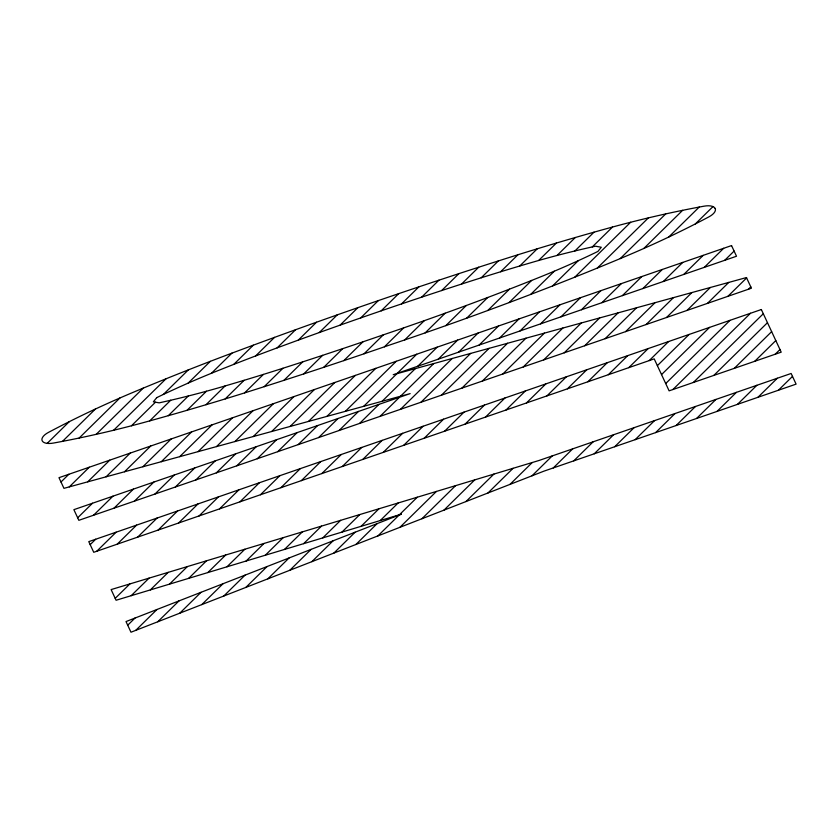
<?xml version="1.0" encoding="UTF-8"?>
<svg xmlns="http://www.w3.org/2000/svg" width="838" height="838" viewBox="0 0 838 838"><rect width="100%" height="100%" fill="white"/><g stroke="black" fill="none" stroke-linecap="round" stroke-linejoin="round"><path stroke-width="1.26" d="M47.169 443.386L69.271 421.661M62.504 441.364L95.396 409.038M79.181 438.023L119.907 397.987M96.213 434.325L143.225 388.13M60.996 481.997L68.842 474.277M113.633 430.261L165.987 378.807M69.303 486.878L89.299 467.216M131.461 425.788L155.47 402.198M163.347 394.457L188.341 369.893M87.707 481.84L109.768 460.156M149.73 420.886L170.732 400.239M188.162 383.113L210.317 361.346M106.101 476.801L130.225 453.096M168.291 415.69L188.341 395.986M211.459 373.266L231.937 353.133M77.672 517.8L92.494 503.229M124.506 471.773L150.693 446.036M187.052 410.295L206.452 391.231M233.781 364.373L253.327 345.172M93.552 515.234L112.952 496.169M142.91 466.735L171.151 438.976M206.022 404.712L225.108 385.951M255.653 355.93L274.539 337.358M114.02 508.174L133.42 489.109M161.305 461.696L191.619 431.916M225.202 398.909L244.13 380.305M277.127 347.875L295.605 329.711M90.179 544.648L95.679 539.243M134.478 501.114L153.878 482.049M179.709 456.668L212.077 424.845M244.602 392.886L263.404 374.418M298.297 340.123L316.513 322.211M96.747 551.247L116.147 532.182M154.946 494.053L174.346 474.989M198.114 451.63L232.545 417.785M264.2 386.674L282.94 368.259M319.278 332.55L337.274 314.868M117.205 544.187L136.604 525.122M175.404 486.993L194.804 467.929M216.508 446.591L253.003 410.725M283.914 380.347L302.717 361.869M340.092 325.144L357.878 307.661M137.673 537.127L157.073 518.062M195.872 479.933L215.272 460.858M234.912 441.563L273.471 403.665M303.754 373.895L322.651 355.333M360.728 317.906L378.347 300.591M158.131 530.066L177.53 511.002M216.33 472.862L235.729 453.798M253.306 436.525L293.929 396.604M323.73 367.316L342.732 348.65M381.196 310.835L398.679 293.656M178.599 523.006L197.998 503.942M236.798 465.802L256.198 446.738M271.711 431.486L314.397 389.544M343.821 360.623L362.959 341.81M401.517 303.922L418.874 286.858M115.204 598.353L129.88 583.929M199.056 515.946L218.456 496.882M257.256 458.742L276.655 439.678M290.116 426.458L334.854 382.474M364.059 353.783L383.343 334.833M421.671 297.155L438.934 280.185M131.189 595.692L149.038 578.147M219.525 508.886L238.924 489.811M277.724 451.682L297.123 432.618M308.51 421.42L355.322 375.414M384.422 346.817L403.707 327.857M441.678 290.545L458.868 273.649M150.348 589.91L168.197 572.364M239.982 501.815L259.382 482.751M298.181 444.622L317.581 425.557M326.914 416.381L375.78 368.353M404.723 339.914L424.321 320.65M461.539 284.072L478.687 267.228M127.711 625.211L134.981 618.067M169.517 584.128L187.356 566.582M260.45 494.755L279.85 475.691M318.65 437.562L338.049 418.487M345.319 411.353L396.248 361.293M425.159 332.875L445.177 313.203M481.211 277.787L498.369 260.932M135.746 630.365L156.989 609.477M188.676 578.346L206.515 560.811M280.908 487.695L300.308 468.631M339.107 430.491L358.507 411.427M363.713 406.315L396.908 373.696M397.306 373.298L416.706 354.233M445.816 325.636L466.305 305.493M500.621 271.763L517.926 254.762M157.754 621.775L179.007 600.898M207.834 572.564L225.684 555.028M301.376 480.635L320.776 461.57M359.575 423.431L378.975 404.366M382.118 401.276L415.344 368.626M417.774 366.237L437.174 347.173M466.682 318.168L487.726 297.49M519.769 265.992L537.263 248.802M179.772 613.196L201.015 592.309M226.993 566.781L244.843 549.246M321.834 473.575L341.234 454.51M380.033 416.371L399.433 397.306M400.512 396.248L433.78 363.556M438.232 359.177L457.632 340.102M487.768 310.489L509.494 289.141M538.656 260.482L556.39 243.062M201.79 604.607L223.034 583.719M246.152 560.999L264.001 543.464M342.302 466.515L361.702 447.44M400.501 409.311L452.216 358.475M458.7 352.107L478.1 333.042M509.095 302.581L531.617 280.447M557.04 255.464L575.297 237.521M223.798 596.017L245.052 575.14M265.311 555.227L283.16 537.682M362.76 459.444L382.159 440.379M420.959 402.25L470.652 353.406M479.158 345.046L498.558 325.982M530.684 294.41L554.316 271.198M574.899 250.96L594.006 232.178M245.817 587.428L267.06 566.551M284.47 549.445L302.319 531.9M383.228 452.384L402.628 433.319M441.427 395.19L489.099 348.336M499.626 337.986L519.026 318.922M552.577 285.947L578.293 260.67M592.288 246.917L612.515 227.046M267.835 578.849L289.079 557.961M303.628 543.663L321.478 526.117M403.686 445.324L423.085 426.259M461.885 388.13L507.535 343.266M520.084 330.926L539.483 311.862M574.784 277.169L630.658 222.259M289.843 570.259L311.097 549.372M322.787 537.881L340.637 520.335M424.154 438.264L443.553 419.199M482.353 381.06L525.971 338.196M540.552 323.866L559.952 304.802M597.337 268.055L648.382 217.89M311.862 561.67L333.105 540.793M341.946 532.099L359.795 514.563M444.611 431.203L464.011 412.139M502.81 373.999L544.407 333.126M561.01 316.806L580.409 297.741M620.235 258.596L665.697 213.92M333.87 553.08L355.123 532.203M361.105 526.316L378.954 508.781M465.08 424.143L484.479 405.068M523.279 366.939L562.843 328.056M581.478 309.746L600.877 290.671M643.814 248.477L682.635 210.328M355.888 544.501L377.131 523.614M380.263 520.534L398.113 502.999M485.537 417.073L504.937 398.008M543.736 359.879L581.279 322.986M601.935 302.675L621.335 283.611M668.724 237.049L699.217 207.07M377.907 535.911L399.15 515.024M399.433 514.752L417.272 497.217M506.005 410.012L525.405 390.948M564.204 352.819L599.715 317.906M622.404 295.615L641.803 276.55M695.351 223.924L712.991 206.588M399.915 527.322L436.43 491.435M526.463 402.952L545.863 383.888M584.662 345.759L618.161 312.836M642.861 288.555L662.261 269.49M421.933 518.732L455.589 485.652M546.931 395.892L566.331 376.828M605.13 338.688L636.597 307.766M663.329 281.495L682.729 262.43M443.941 510.153L474.758 479.87M567.389 388.832L586.789 369.768M625.588 331.628L655.033 302.696M683.787 274.435L703.187 255.37M465.959 501.564L493.917 474.088M587.857 381.772L607.257 362.707M646.056 324.568L673.469 297.626M704.255 267.374L723.655 248.299M487.978 492.974L513.076 468.306M608.315 374.712L627.714 355.637M666.514 317.508L691.905 292.556M724.713 260.304L734.109 251.075M509.986 484.395L532.235 462.534M628.783 367.641L648.183 348.577M686.982 310.448L710.341 287.486M532.004 475.806L552.242 455.914M649.24 360.581L668.64 341.516M707.44 303.387L728.777 282.406M553.3 467.918L572.7 448.854M657.369 365.651L689.108 334.456M727.908 296.317L746.616 277.933M573.768 460.858L593.168 441.794M661.538 374.596L709.566 327.396M748.365 289.257L750.785 286.879M594.226 453.798L613.625 434.733M665.707 383.542L730.034 320.336M614.694 446.738L634.094 427.663M672.893 389.534L750.492 313.265M635.152 439.667L654.551 420.603M693.351 382.474L763.303 313.737M655.62 432.607L675.019 413.543M713.819 375.414L767.472 322.682M676.077 425.547L695.477 406.482M734.277 368.353L771.641 331.639M696.546 418.487L715.945 399.422M754.745 361.283L775.81 340.584M717.003 411.427L736.403 392.362M775.202 354.223L779.979 349.54M737.471 404.366L756.871 385.291M757.929 397.306L777.329 378.231M778.397 390.236L792.497 376.388M156.737 397.631L153.354 401.821L159.168 402.848A443.093 200.471 -17.5 0 0 222.468 386.716A1102.902 498.987 -17.5 0 0 289.204 366.248A2181.094 986.808 -17.5 0 0 382.296 335.19A1485.701 672.181 -17.5 0 0 464.325 306.226A1276.85 577.686 -17.5 0 0 539.211 277.409A443.093 200.471 -17.5 0 0 597.913 251.431L601.296 247.241L595.483 246.215A443.093 200.471 -17.5 0 0 532.193 262.346A1102.902 498.987 -17.5 0 0 465.446 282.815A2181.094 986.808 -17.5 0 0 280.133 346.764A1102.902 498.987 -17.5 0 0 215.45 371.653A443.093 200.471 -17.5 0 0 156.737 397.631M401.297 514.197L126.014 621.566L130.979 632.219L543.893 471.166L796.1 384.129L791.135 373.476L538.918 460.512L111.119 589.585L116.084 600.249L401.297 514.197M731.543 245.576L58.985 477.681L63.95 488.345L410.159 393.609L73.88 509.661L78.845 520.314L751.414 288.209L746.449 277.556L393.221 374.712L736.508 256.239L731.543 245.576M761.344 309.526L88.776 541.631L93.741 552.284L654.206 358.874L669.112 390.843L781.205 352.159L761.344 309.526M715.191 208.505A13.618 6.159 -17.5 0 0 704.014 206.179A519.916 235.227 -17.5 0 0 609.771 227.789A1283.9 580.881 -17.5 0 0 508.907 257.591A2519.499 1139.91 -17.5 0 0 230.701 353.605A1283.9 580.881 -17.5 0 0 133.86 392.027A519.916 235.227 -17.5 0 0 48.374 432.45A13.618 6.159 -17.5 0 0 42.162 440.767A13.618 6.159 -17.5 0 0 53.339 443.082A519.916 235.227 -17.5 0 0 147.582 421.472A1283.9 580.881 -17.5 0 0 248.446 391.681A2519.499 1139.91 -17.5 0 0 388.371 345.455A1721.954 779.078 -17.5 0 0 511.536 301.67A1484.287 671.542 -17.5 0 0 623.482 257.235A519.916 235.227 -17.5 0 0 708.969 216.822A13.618 6.159 -17.5 0 0 715.191 208.505"/></g></svg>
